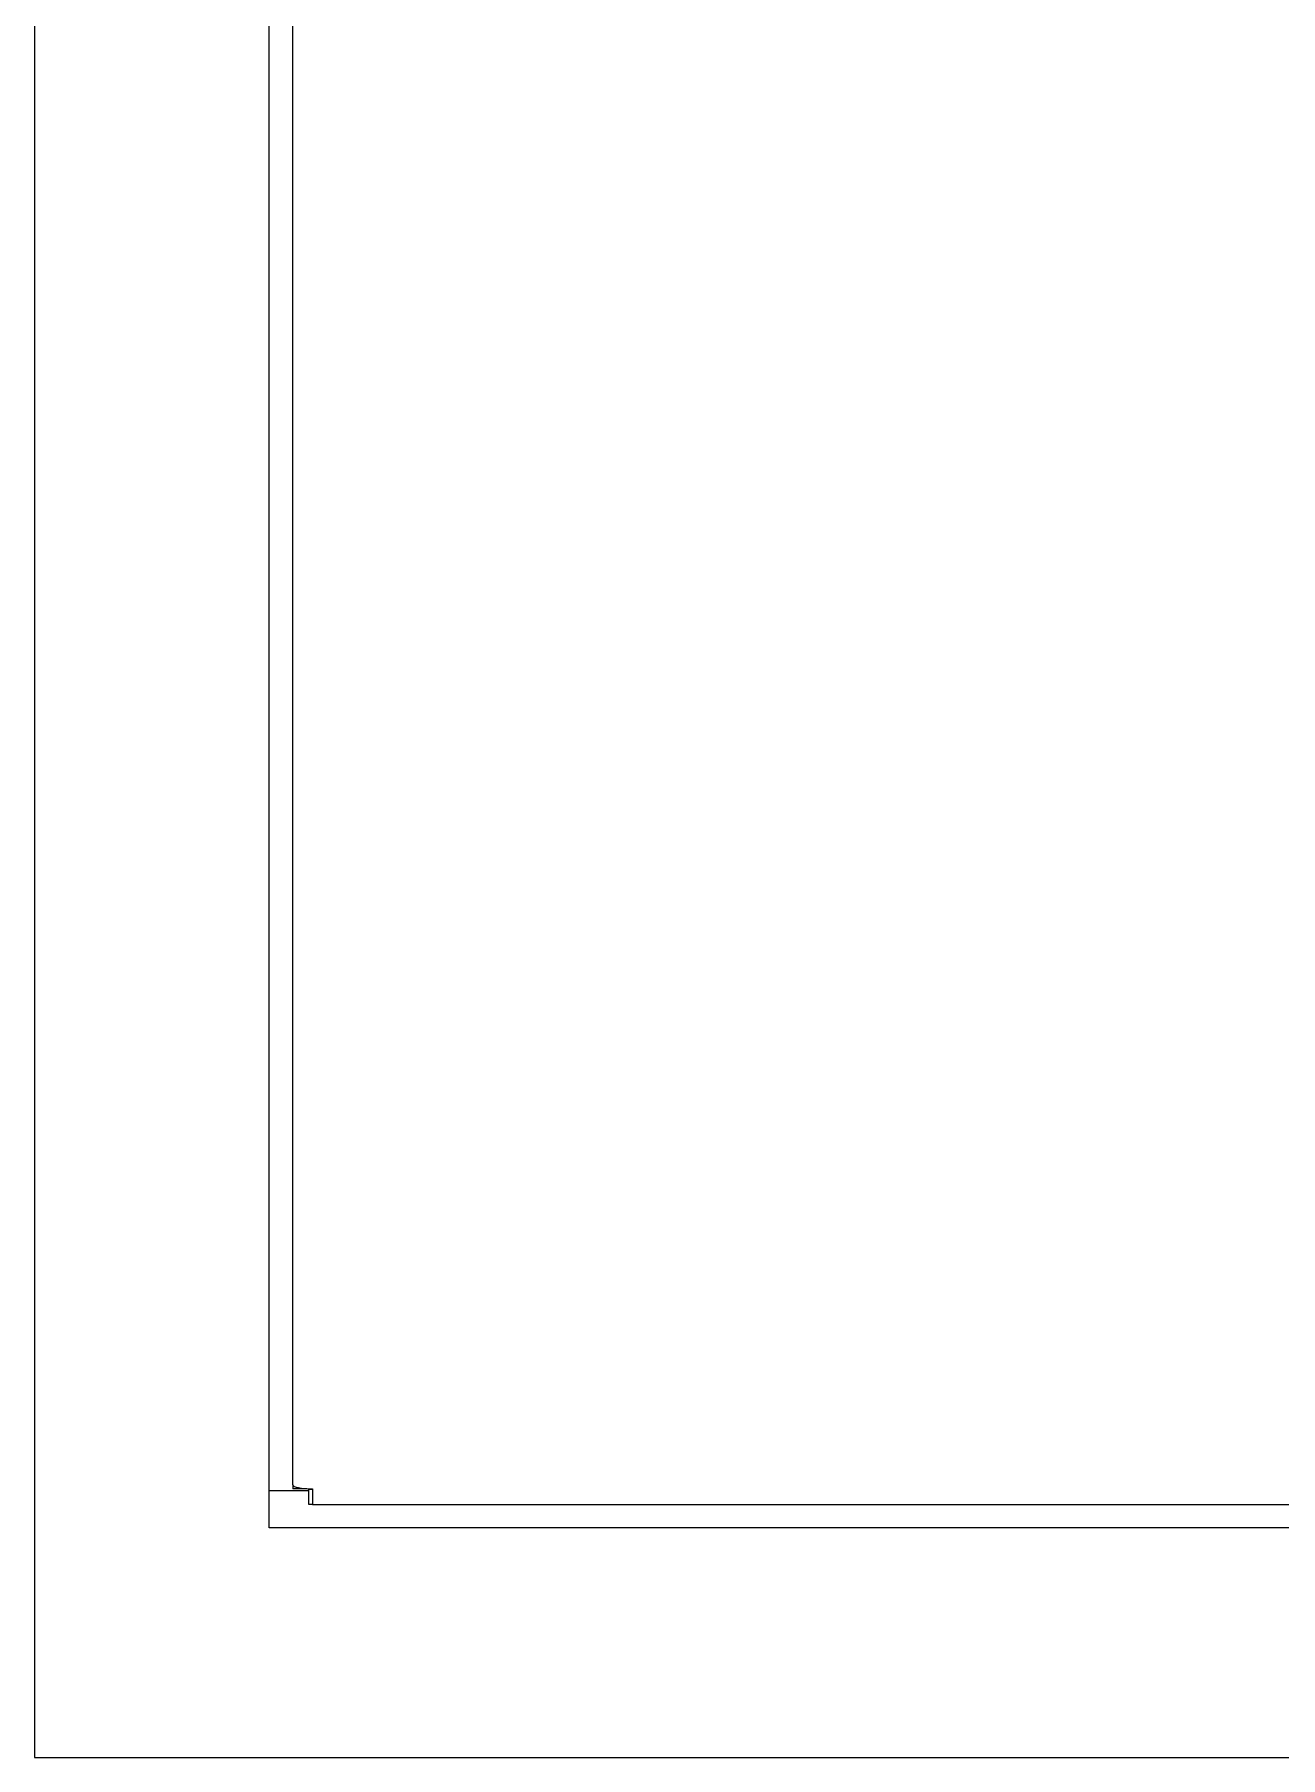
# Model space of a CAD drawing. Header units: millimetres. Extents: x 4969 to 37601, y -771 to 6478.
# Drawn here: x 28184.5 to 28317.2, y 1139 to 1322.5 of the extents above; entities that cross this region are included whole.
import ezdxf

# ---------------------------------------------------------------- set-up
doc = ezdxf.new("R2010")
doc.units = ezdxf.units.MM
doc.header["$LTSCALE"] = 7
doc.header["$MEASUREMENT"] = 0
doc.layers.add('REMOTE BOX ASSY(OP)$0$가시적인 것(ISO)', color=3, linetype='CONTINUOUS', lineweight=5)

msp = doc.modelspace()

# ---------------------------------------------------------------- linework, layer by layer
at = {"layer": 'REMOTE BOX ASSY(OP)$0$가시적인 것(ISO)'}
for p, q in [((28184.492, 1774.822, -0.01), (28184.492, 1139.026, -0.01)), ((28209.492, 1163.48, -0.01), (28209.492, 1750.369, -0.01)), ((28211.992, 1168.074, -0.01), (28211.992, 1746.648, -0.01)), ((28213.662, 1167.43, -0.01), (28209.492, 1167.43, -0.01)), ((28211.992, 1168.074, -0.01), (28211.992, 1167.654, -0.01)), ((28213.516, 1167.654, -0.01), (28211.992, 1167.654, -0.01)), ((28213.662, 1167.585, -0.01), (28213.662, 1167.646, -0.01)), ((28214.092, 1167.585, -0.01), (28213.662, 1167.585, -0.01)), ((28213.662, 1167.585, -0.01), (28213.662, 1166.02, -0.01)), ((28214.092, 1167.637, -0.01), (28214.092, 1165.974, -0.01)), ((28213.662, 1166.02, -0.01), (28214.092, 1166.02, -0.01)), ((28214.092, 1165.974, -0.01), (28854.892, 1165.974, -0.01)), ((28859.492, 1163.48, -0.01), (28209.492, 1163.48, -0.01)), ((28184.492, 1139.026, -0.01), (28884.492, 1139.026, -0.01))]:
    msp.add_line(p, q, dxfattribs=at)
msp.add_ellipse((28214.092, 1168.074, -0.01), major_axis=(-2.1, 0), ratio=0.2079117, start_param=0, end_param=1.5707963, dxfattribs=at)

doc.saveas('drawing.dxf')
